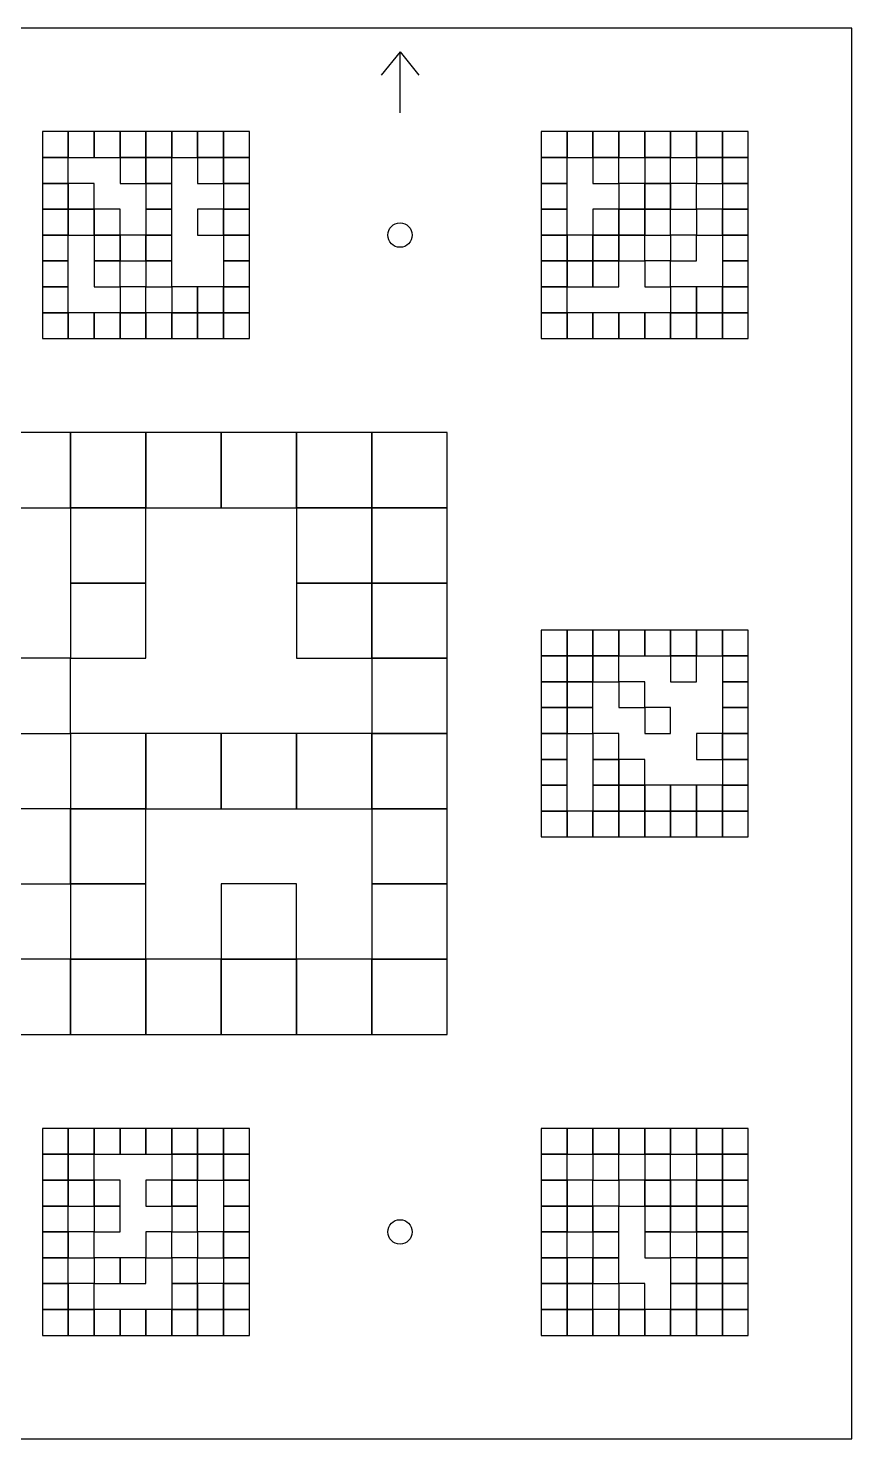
# Model space of a CAD drawing. Extents: x 0 to 1260, y 0 to 1580.
# Drawn here: x 125 to 300, y 320 to 620 of the extents above; entities that cross this region are included whole.
import ezdxf

# ---------------------------------------------------------------- set-up
doc = ezdxf.new("R2010")
doc.units = 0
for name, color, linetype in [('BLACK_POCKET', 7, 'CONTINUOUS'), ('CUT', 7, 'CONTINUOUS'), ('MOUNT_HOLE', 6, 'CONTINUOUS'), ('ORIENTATION', 7, 'CONTINUOUS')]:
    doc.layers.add(name, color=color, linetype=linetype)

msp = doc.modelspace()

# ---------------------------------------------------------------- linework, layer by layer
at = {"layer": 'BLACK_POCKET'}
for p, q in [((133.5, 598), (128, 598)), ((128, 598), (128, 592.5)), ((133.5, 592.5), (133.5, 598)), ((139, 598), (133.5, 598)), ((133.5, 598), (133.5, 592.5)), ((139, 592.5), (139, 598)), ((144.5, 598), (139, 598)), ((139, 598), (139, 592.5)), ((144.5, 592.5), (144.5, 598)), ((150, 598), (144.5, 598)), ((144.5, 598), (144.5, 592.5)), ((150, 592.5), (150, 598)), ((155.5, 598), (150, 598)), ((150, 598), (150, 592.5)), ((155.5, 592.5), (155.5, 598)), ((161, 598), (155.5, 598)), ((155.5, 598), (155.5, 592.5)), ((161, 592.5), (161, 598)), ((166.5, 598), (161, 598)), ((161, 598), (161, 592.5)), ((166.5, 592.5), (166.5, 598)), ((172, 598), (166.5, 598)), ((166.5, 598), (166.5, 592.5)), ((172, 592.5), (172, 598)), ((239.5, 598), (234, 598)), ((234, 598), (234, 592.5)), ((239.5, 592.5), (239.5, 598)), ((245, 598), (239.5, 598)), ((239.5, 598), (239.5, 592.5)), ((245, 592.5), (245, 598)), ((250.5, 598), (245, 598)), ((245, 598), (245, 592.5)), ((250.5, 592.5), (250.5, 598)), ((256, 598), (250.5, 598)), ((250.5, 598), (250.5, 592.5)), ((256, 592.5), (256, 598)), ((261.5, 598), (256, 598)), ((256, 598), (256, 592.5)), ((261.5, 592.5), (261.5, 598)), ((267, 598), (261.5, 598)), ((261.5, 598), (261.5, 592.5)), ((267, 592.5), (267, 598)), ((272.5, 598), (267, 598)), ((267, 598), (267, 592.5)), ((272.5, 592.5), (272.5, 598)), ((278, 598), (272.5, 598)), ((272.5, 598), (272.5, 592.5)), ((278, 592.5), (278, 598)), ((128, 592.5), (133.5, 592.5)), ((133.5, 592.5), (128, 592.5)), ((128, 592.5), (128, 587)), ((133.5, 592.5), (139, 592.5)), ((133.5, 587), (133.5, 592.5)), ((139, 592.5), (144.5, 592.5)), ((144.5, 592.5), (150, 592.5)), ((150, 592.5), (144.5, 592.5)), ((144.5, 592.5), (144.5, 587)), ((150, 592.5), (155.5, 592.5)), ((150, 587), (150, 592.5)), ((155.5, 592.5), (150, 592.5)), ((150, 592.5), (150, 587)), ((155.5, 592.5), (161, 592.5)), ((155.5, 587), (155.5, 592.5)), ((161, 592.5), (166.5, 592.5)), ((166.5, 592.5), (161, 592.5)), ((161, 592.5), (161, 587)), ((166.5, 592.5), (172, 592.5)), ((166.5, 587), (166.5, 592.5)), ((172, 592.5), (166.5, 592.5)), ((166.5, 592.5), (166.5, 587)), ((172, 587), (172, 592.5)), ((234, 592.5), (239.5, 592.5)), ((239.5, 592.5), (234, 592.5)), ((234, 592.5), (234, 587)), ((239.5, 592.5), (245, 592.5)), ((239.5, 587), (239.5, 592.5)), ((245, 592.5), (250.5, 592.5)), ((250.5, 592.5), (245, 592.5)), ((245, 592.5), (245, 587)), ((250.5, 592.5), (256, 592.5)), ((250.5, 587), (250.5, 592.5)), ((256, 592.5), (261.5, 592.5)), ((261.5, 592.5), (256, 592.5)), ((256, 592.5), (256, 587)), ((261.5, 592.5), (267, 592.5)), ((261.5, 587), (261.5, 592.5)), ((267, 592.5), (272.5, 592.5)), ((272.5, 592.5), (267, 592.5)), ((267, 592.5), (267, 587)), ((272.5, 592.5), (278, 592.5)), ((272.5, 587), (272.5, 592.5)), ((278, 592.5), (272.5, 592.5)), ((272.5, 592.5), (272.5, 587)), ((278, 587), (278, 592.5)), ((128, 587), (133.5, 587)), ((133.5, 587), (128, 587)), ((128, 587), (128, 581.5)), ((133.5, 581.5), (133.5, 587)), ((139, 587), (133.5, 587)), ((133.5, 587), (133.5, 581.5)), ((139, 581.5), (139, 587)), ((144.5, 587), (150, 587)), ((150, 587), (155.5, 587)), ((155.5, 587), (150, 587)), ((150, 587), (150, 581.5)), ((155.5, 581.5), (155.5, 587)), ((161, 587), (166.5, 587)), ((166.5, 587), (172, 587)), ((172, 587), (166.5, 587)), ((166.5, 587), (166.5, 581.5)), ((172, 581.5), (172, 587)), ((234, 587), (239.5, 587)), ((239.5, 587), (234, 587)), ((234, 587), (234, 581.5)), ((239.5, 581.5), (239.5, 587)), ((245, 587), (250.5, 587)), ((256, 587), (250.5, 587)), ((250.5, 587), (250.5, 581.5)), ((256, 587), (261.5, 587)), ((256, 581.5), (256, 587)), ((261.5, 587), (256, 587)), ((256, 587), (256, 581.5)), ((261.5, 581.5), (261.5, 587)), ((267, 587), (261.5, 587)), ((261.5, 587), (261.5, 581.5)), ((267, 587), (272.5, 587)), ((267, 581.5), (267, 587)), ((272.5, 587), (278, 587)), ((278, 587), (272.5, 587)), ((272.5, 587), (272.5, 581.5)), ((278, 581.5), (278, 587)), ((128, 581.5), (133.5, 581.5)), ((133.5, 581.5), (128, 581.5)), ((128, 581.5), (128, 576)), ((133.5, 581.5), (139, 581.5)), ((133.5, 576), (133.5, 581.5)), ((139, 581.5), (133.5, 581.5)), ((133.5, 581.5), (133.5, 576)), ((139, 576), (139, 581.5)), ((144.5, 581.5), (139, 581.5)), ((139, 581.5), (139, 576)), ((144.5, 576), (144.5, 581.5)), ((150, 581.5), (155.5, 581.5)), ((155.5, 581.5), (150, 581.5)), ((150, 581.5), (150, 576)), ((155.5, 576), (155.5, 581.5)), ((166.5, 581.5), (161, 581.5)), ((161, 581.5), (161, 576)), ((166.5, 581.5), (172, 581.5)), ((166.5, 576), (166.5, 581.5)), ((172, 581.5), (166.5, 581.5)), ((166.5, 581.5), (166.5, 576)), ((172, 576), (172, 581.5)), ((234, 581.5), (239.5, 581.5)), ((239.5, 581.5), (234, 581.5)), ((234, 581.5), (234, 576)), ((239.5, 576), (239.5, 581.5)), ((250.5, 581.5), (245, 581.5)), ((245, 581.5), (245, 576)), ((250.5, 581.5), (256, 581.5)), ((250.5, 576), (250.5, 581.5)), ((256, 581.5), (250.5, 581.5)), ((250.5, 581.5), (250.5, 576)), ((256, 581.5), (261.5, 581.5)), ((256, 576), (256, 581.5)), ((261.5, 581.5), (256, 581.5)), ((256, 581.5), (256, 576)), ((261.5, 581.5), (267, 581.5)), ((261.5, 576), (261.5, 581.5)), ((272.5, 581.5), (267, 581.5)), ((267, 581.5), (267, 576)), ((272.5, 581.5), (278, 581.5)), ((272.5, 576), (272.5, 581.5)), ((278, 581.5), (272.5, 581.5)), ((272.5, 581.5), (272.5, 576)), ((278, 576), (278, 581.5)), ((128, 576), (133.5, 576)), ((133.5, 576), (128, 576)), ((128, 576), (128, 570.5)), ((133.5, 576), (139, 576)), ((133.5, 570.5), (133.5, 576)), ((139, 576), (144.5, 576)), ((144.5, 576), (139, 576)), ((139, 576), (139, 570.5)), ((144.5, 570.5), (144.5, 576)), ((150, 576), (144.5, 576)), ((144.5, 576), (144.5, 570.5)), ((150, 576), (155.5, 576)), ((150, 570.5), (150, 576)), ((155.5, 576), (150, 576)), ((150, 576), (150, 570.5)), ((155.5, 570.5), (155.5, 576)), ((161, 576), (166.5, 576)), ((166.5, 576), (172, 576)), ((172, 576), (166.5, 576)), ((166.5, 576), (166.5, 570.5)), ((172, 570.5), (172, 576)), ((234, 576), (239.5, 576)), ((239.5, 576), (234, 576)), ((234, 576), (234, 570.5)), ((239.5, 570.5), (239.5, 576)), ((245, 576), (239.5, 576)), ((239.5, 576), (239.5, 570.5)), ((245, 576), (250.5, 576)), ((245, 570.5), (245, 576)), ((250.5, 576), (245, 576)), ((245, 576), (245, 570.5)), ((250.5, 576), (256, 576)), ((250.5, 570.5), (250.5, 576)), ((256, 576), (250.5, 576)), ((250.5, 576), (250.5, 570.5)), ((256, 576), (261.5, 576)), ((256, 570.5), (256, 576)), ((267, 576), (261.5, 576)), ((261.5, 576), (261.5, 570.5)), ((267, 576), (272.5, 576)), ((267, 570.5), (267, 576)), ((272.5, 576), (278, 576)), ((278, 576), (272.5, 576)), ((272.5, 576), (272.5, 570.5)), ((278, 570.5), (278, 576)), ((128, 570.5), (133.5, 570.5)), ((133.5, 570.5), (128, 570.5)), ((128, 570.5), (128, 565)), ((133.5, 565), (133.5, 570.5)), ((139, 570.5), (144.5, 570.5)), ((144.5, 570.5), (139, 570.5)), ((139, 570.5), (139, 565)), ((144.5, 570.5), (150, 570.5)), ((144.5, 565), (144.5, 570.5)), ((150, 570.5), (155.5, 570.5)), ((155.5, 570.5), (150, 570.5)), ((150, 570.5), (150, 565)), ((155.5, 565), (155.5, 570.5)), ((166.5, 570.5), (172, 570.5)), ((172, 570.5), (166.5, 570.5)), ((166.5, 570.5), (166.5, 565)), ((172, 565), (172, 570.5)), ((234, 570.5), (239.5, 570.5)), ((239.5, 570.5), (234, 570.5)), ((234, 570.5), (234, 565)), ((239.5, 570.5), (245, 570.5)), ((239.5, 565), (239.5, 570.5)), ((245, 570.5), (239.5, 570.5)), ((239.5, 570.5), (239.5, 565)), ((245, 570.5), (250.5, 570.5)), ((245, 565), (245, 570.5)), ((250.5, 570.5), (245, 570.5)), ((245, 570.5), (245, 565)), ((250.5, 570.5), (256, 570.5)), ((250.5, 565), (250.5, 570.5)), ((261.5, 570.5), (256, 570.5)), ((256, 570.5), (256, 565)), ((261.5, 570.5), (267, 570.5)), ((261.5, 565), (261.5, 570.5)), ((272.5, 570.5), (278, 570.5)), ((278, 570.5), (272.5, 570.5)), ((272.5, 570.5), (272.5, 565)), ((278, 565), (278, 570.5)), ((128, 565), (133.5, 565)), ((133.5, 565), (128, 565)), ((128, 565), (128, 559.5)), ((133.5, 559.5), (133.5, 565)), ((139, 565), (144.5, 565)), ((150, 565), (144.5, 565)), ((144.5, 565), (144.5, 559.5)), ((150, 565), (155.5, 565)), ((150, 559.5), (150, 565)), ((161, 565), (155.5, 565)), ((155.5, 565), (155.5, 559.5)), ((161, 559.5), (161, 565)), ((166.5, 565), (161, 565)), ((161, 565), (161, 559.5)), ((166.5, 565), (172, 565)), ((166.5, 559.5), (166.5, 565)), ((172, 565), (166.5, 565)), ((166.5, 565), (166.5, 559.5)), ((172, 559.5), (172, 565)), ((234, 565), (239.5, 565)), ((239.5, 565), (234, 565)), ((234, 565), (234, 559.5)), ((239.5, 565), (245, 565)), ((239.5, 559.5), (239.5, 565)), ((245, 565), (250.5, 565)), ((256, 565), (261.5, 565)), ((267, 565), (261.5, 565)), ((261.5, 565), (261.5, 559.5)), ((267, 559.5), (267, 565)), ((272.5, 565), (267, 565)), ((267, 565), (267, 559.5)), ((272.5, 565), (278, 565)), ((272.5, 559.5), (272.5, 565)), ((278, 565), (272.5, 565)), ((272.5, 565), (272.5, 559.5)), ((278, 559.5), (278, 565)), ((128, 559.5), (133.5, 559.5)), ((133.5, 559.5), (128, 559.5)), ((128, 559.5), (128, 554)), ((133.5, 554), (133.5, 559.5)), ((139, 559.5), (133.5, 559.5)), ((133.5, 559.5), (133.5, 554)), ((139, 554), (139, 559.5)), ((144.5, 559.5), (139, 559.5)), ((139, 559.5), (139, 554)), ((144.5, 559.5), (150, 559.5)), ((144.5, 554), (144.5, 559.5)), ((150, 559.5), (144.5, 559.5)), ((144.5, 559.5), (144.5, 554)), ((150, 554), (150, 559.5)), ((155.5, 559.5), (150, 559.5)), ((150, 559.5), (150, 554)), ((155.5, 559.5), (161, 559.5)), ((155.5, 554), (155.5, 559.5)), ((161, 559.5), (155.5, 559.5)), ((155.5, 559.5), (155.5, 554)), ((161, 559.5), (166.5, 559.5)), ((161, 554), (161, 559.5)), ((166.5, 559.5), (161, 559.5)), ((161, 559.5), (161, 554)), ((166.5, 559.5), (172, 559.5)), ((166.5, 554), (166.5, 559.5)), ((172, 559.5), (166.5, 559.5)), ((166.5, 559.5), (166.5, 554)), ((172, 554), (172, 559.5)), ((234, 559.5), (239.5, 559.5)), ((239.5, 559.5), (234, 559.5)), ((234, 559.5), (234, 554)), ((239.5, 554), (239.5, 559.5)), ((245, 559.5), (239.5, 559.5)), ((239.5, 559.5), (239.5, 554)), ((245, 554), (245, 559.5)), ((250.5, 559.5), (245, 559.5)), ((245, 559.5), (245, 554)), ((250.5, 554), (250.5, 559.5)), ((256, 559.5), (250.5, 559.5)), ((250.5, 559.5), (250.5, 554)), ((256, 554), (256, 559.5)), ((261.5, 559.5), (256, 559.5)), ((256, 559.5), (256, 554)), ((261.5, 559.5), (267, 559.5)), ((261.5, 554), (261.5, 559.5)), ((267, 559.5), (261.5, 559.5)), ((261.5, 559.5), (261.5, 554)), ((267, 559.5), (272.5, 559.5)), ((267, 554), (267, 559.5)), ((272.5, 559.5), (267, 559.5)), ((267, 559.5), (267, 554)), ((272.5, 559.5), (278, 559.5)), ((272.5, 554), (272.5, 559.5)), ((278, 559.5), (272.5, 559.5)), ((272.5, 559.5), (272.5, 554)), ((278, 554), (278, 559.5)), ((128, 554), (133.5, 554)), ((133.5, 554), (139, 554)), ((139, 554), (144.5, 554)), ((144.5, 554), (150, 554)), ((150, 554), (155.5, 554)), ((155.5, 554), (161, 554)), ((161, 554), (166.5, 554)), ((166.5, 554), (172, 554)), ((234, 554), (239.5, 554)), ((239.5, 554), (245, 554)), ((245, 554), (250.5, 554)), ((250.5, 554), (256, 554)), ((256, 554), (261.5, 554)), ((261.5, 554), (267, 554)), ((267, 554), (272.5, 554)), ((272.5, 554), (278, 554)), ((134, 534), (118, 534)), ((134, 518), (134, 534)), ((150, 534), (134, 534)), ((134, 534), (134, 518)), ((150, 518), (150, 534)), ((166, 534), (150, 534)), ((150, 534), (150, 518)), ((166, 518), (166, 534)), ((182, 534), (166, 534)), ((166, 534), (166, 518)), ((182, 518), (182, 534)), ((198, 534), (182, 534)), ((182, 534), (182, 518)), ((198, 518), (198, 534)), ((214, 534), (198, 534)), ((198, 534), (198, 518)), ((214, 518), (214, 534)), ((118, 518), (134, 518)), ((134, 518), (150, 518)), ((150, 518), (134, 518)), ((134, 518), (134, 502)), ((150, 518), (166, 518)), ((150, 502), (150, 518)), ((166, 518), (182, 518)), ((182, 518), (198, 518)), ((198, 518), (182, 518)), ((182, 518), (182, 502)), ((198, 518), (214, 518)), ((198, 502), (198, 518)), ((214, 518), (198, 518)), ((198, 518), (198, 502)), ((214, 502), (214, 518)), ((134, 502), (150, 502)), ((150, 502), (134, 502)), ((134, 502), (134, 486)), ((150, 486), (150, 502)), ((182, 502), (198, 502)), ((198, 502), (182, 502)), ((182, 502), (182, 486)), ((198, 502), (214, 502)), ((198, 486), (198, 502)), ((214, 502), (198, 502)), ((198, 502), (198, 486)), ((214, 486), (214, 502)), ((239.5, 492), (234, 492)), ((234, 492), (234, 486.5)), ((239.5, 486.5), (239.5, 492)), ((245, 492), (239.5, 492)), ((239.5, 492), (239.5, 486.5)), ((245, 486.5), (245, 492)), ((250.5, 492), (245, 492)), ((245, 492), (245, 486.5)), ((250.5, 486.5), (250.5, 492)), ((256, 492), (250.5, 492)), ((250.5, 492), (250.5, 486.5)), ((256, 486.5), (256, 492)), ((261.5, 492), (256, 492)), ((256, 492), (256, 486.5)), ((261.5, 486.5), (261.5, 492)), ((267, 492), (261.5, 492)), ((261.5, 492), (261.5, 486.5)), ((267, 486.5), (267, 492)), ((272.5, 492), (267, 492)), ((267, 492), (267, 486.5)), ((272.5, 486.5), (272.5, 492)), ((278, 492), (272.5, 492)), ((272.5, 492), (272.5, 486.5)), ((278, 486.5), (278, 492)), ((134, 486), (118, 486)), ((134, 486), (150, 486)), ((134, 470), (134, 486)), ((182, 486), (198, 486)), ((198, 486), (214, 486)), ((214, 486), (198, 486)), ((198, 486), (198, 470)), ((214, 470), (214, 486)), ((234, 486.5), (239.5, 486.5)), ((239.5, 486.5), (234, 486.5)), ((234, 486.5), (234, 481)), ((239.5, 486.5), (245, 486.5)), ((239.5, 481), (239.5, 486.5)), ((245, 486.5), (239.5, 486.5)), ((239.5, 486.5), (239.5, 481)), ((245, 486.5), (250.5, 486.5)), ((245, 481), (245, 486.5)), ((250.5, 486.5), (245, 486.5)), ((245, 486.5), (245, 481)), ((250.5, 486.5), (256, 486.5)), ((250.5, 481), (250.5, 486.5)), ((256, 486.5), (261.5, 486.5)), ((261.5, 486.5), (267, 486.5)), ((267, 486.5), (261.5, 486.5)), ((261.5, 486.5), (261.5, 481)), ((267, 486.5), (272.5, 486.5)), ((267, 481), (267, 486.5)), ((272.5, 486.5), (278, 486.5)), ((278, 486.5), (272.5, 486.5)), ((272.5, 486.5), (272.5, 481)), ((278, 481), (278, 486.5)), ((234, 481), (239.5, 481)), ((239.5, 481), (234, 481)), ((234, 481), (234, 475.5)), ((239.5, 481), (245, 481)), ((239.5, 475.5), (239.5, 481)), ((245, 481), (239.5, 481)), ((239.5, 481), (239.5, 475.5)), ((245, 481), (250.5, 481)), ((245, 475.5), (245, 481)), ((256, 481), (250.5, 481)), ((250.5, 481), (250.5, 475.5)), ((256, 475.5), (256, 481)), ((261.5, 481), (267, 481)), ((272.5, 481), (278, 481)), ((278, 481), (272.5, 481)), ((272.5, 481), (272.5, 475.5)), ((278, 475.5), (278, 481)), ((234, 475.5), (239.5, 475.5)), ((239.5, 475.5), (234, 475.5)), ((234, 475.5), (234, 470)), ((239.5, 475.5), (245, 475.5)), ((239.5, 470), (239.5, 475.5)), ((245, 475.5), (239.5, 475.5)), ((239.5, 475.5), (239.5, 470)), ((245, 470), (245, 475.5)), ((250.5, 475.5), (256, 475.5)), ((261.5, 475.5), (256, 475.5)), ((256, 475.5), (256, 470)), ((261.5, 470), (261.5, 475.5)), ((272.5, 475.5), (278, 475.5)), ((278, 475.5), (272.5, 475.5)), ((272.5, 475.5), (272.5, 470)), ((278, 470), (278, 475.5)), ((118, 470), (134, 470)), ((150, 470), (134, 470)), ((134, 470), (134, 454)), ((150, 454), (150, 470)), ((166, 470), (150, 470)), ((150, 470), (150, 454)), ((166, 454), (166, 470)), ((182, 470), (166, 470)), ((166, 470), (166, 454)), ((182, 454), (182, 470)), ((198, 470), (182, 470)), ((182, 470), (182, 454)), ((198, 470), (214, 470)), ((198, 454), (198, 470)), ((214, 470), (198, 470)), ((198, 470), (198, 454)), ((214, 454), (214, 470)), ((234, 470), (239.5, 470)), ((239.5, 470), (234, 470)), ((234, 470), (234, 464.5)), ((239.5, 470), (245, 470)), ((239.5, 464.5), (239.5, 470)), ((250.5, 470), (245, 470)), ((245, 470), (245, 464.5)), ((250.5, 464.5), (250.5, 470)), ((256, 470), (261.5, 470)), ((272.5, 470), (267, 470)), ((267, 470), (267, 464.5)), ((272.5, 470), (278, 470)), ((272.5, 464.5), (272.5, 470)), ((278, 470), (272.5, 470)), ((272.5, 470), (272.5, 464.5)), ((278, 464.5), (278, 470)), ((234, 464.5), (239.5, 464.5)), ((239.5, 464.5), (234, 464.5)), ((234, 464.5), (234, 459)), ((239.5, 459), (239.5, 464.5)), ((245, 464.5), (250.5, 464.5)), ((250.5, 464.5), (245, 464.5)), ((245, 464.5), (245, 459)), ((250.5, 459), (250.5, 464.5)), ((256, 464.5), (250.5, 464.5)), ((250.5, 464.5), (250.5, 459)), ((256, 459), (256, 464.5)), ((267, 464.5), (272.5, 464.5)), ((272.5, 464.5), (278, 464.5)), ((278, 464.5), (272.5, 464.5)), ((272.5, 464.5), (272.5, 459)), ((278, 459), (278, 464.5)), ((234, 459), (239.5, 459)), ((239.5, 459), (234, 459)), ((234, 459), (234, 453.5)), ((239.5, 453.5), (239.5, 459)), ((245, 459), (250.5, 459)), ((250.5, 459), (245, 459)), ((245, 459), (245, 453.5)), ((250.5, 459), (256, 459)), ((250.5, 453.5), (250.5, 459)), ((256, 459), (250.5, 459)), ((250.5, 459), (250.5, 453.5)), ((256, 453.5), (256, 459)), ((261.5, 459), (256, 459)), ((256, 459), (256, 453.5)), ((261.5, 453.5), (261.5, 459)), ((267, 459), (261.5, 459)), ((261.5, 459), (261.5, 453.5)), ((267, 453.5), (267, 459)), ((272.5, 459), (267, 459)), ((267, 459), (267, 453.5)), ((272.5, 459), (278, 459)), ((272.5, 453.5), (272.5, 459)), ((278, 459), (272.5, 459)), ((272.5, 459), (272.5, 453.5)), ((278, 453.5), (278, 459)), ((134, 454), (118, 454)), ((134, 454), (150, 454)), ((134, 438), (134, 454)), ((150, 454), (134, 454)), ((134, 454), (134, 438)), ((150, 454), (166, 454)), ((150, 438), (150, 454)), ((166, 454), (182, 454)), ((182, 454), (198, 454)), ((198, 454), (214, 454)), ((214, 454), (198, 454)), ((198, 454), (198, 438)), ((214, 438), (214, 454)), ((234, 453.5), (239.5, 453.5)), ((239.5, 453.5), (234, 453.5)), ((234, 453.5), (234, 448)), ((239.5, 448), (239.5, 453.5)), ((245, 453.5), (239.5, 453.5)), ((239.5, 453.5), (239.5, 448)), ((245, 453.5), (250.5, 453.5)), ((245, 448), (245, 453.5)), ((250.5, 453.5), (245, 453.5)), ((245, 453.5), (245, 448)), ((250.5, 453.5), (256, 453.5)), ((250.5, 448), (250.5, 453.5)), ((256, 453.5), (250.5, 453.5)), ((250.5, 453.5), (250.5, 448)), ((256, 453.5), (261.5, 453.5)), ((256, 448), (256, 453.5)), ((261.5, 453.5), (256, 453.5)), ((256, 453.5), (256, 448)), ((261.5, 453.5), (267, 453.5)), ((261.5, 448), (261.5, 453.5)), ((267, 453.5), (261.5, 453.5)), ((261.5, 453.5), (261.5, 448)), ((267, 453.5), (272.5, 453.5)), ((267, 448), (267, 453.5)), ((272.5, 453.5), (267, 453.5)), ((267, 453.5), (267, 448)), ((272.5, 453.5), (278, 453.5)), ((272.5, 448), (272.5, 453.5)), ((278, 453.5), (272.5, 453.5)), ((272.5, 453.5), (272.5, 448)), ((278, 448), (278, 453.5)), ((234, 448), (239.5, 448)), ((239.5, 448), (245, 448)), ((245, 448), (250.5, 448)), ((250.5, 448), (256, 448)), ((256, 448), (261.5, 448)), ((261.5, 448), (267, 448)), ((267, 448), (272.5, 448)), ((272.5, 448), (278, 448)), ((118, 438), (134, 438)), ((134, 438), (150, 438)), ((150, 438), (134, 438)), ((134, 438), (134, 422)), ((150, 422), (150, 438)), ((182, 438), (166, 438)), ((166, 438), (166, 422)), ((182, 422), (182, 438)), ((198, 438), (214, 438)), ((214, 438), (198, 438)), ((198, 438), (198, 422)), ((214, 422), (214, 438)), ((134, 422), (118, 422)), ((134, 422), (150, 422)), ((134, 406), (134, 422)), ((150, 422), (134, 422)), ((134, 422), (134, 406)), ((150, 406), (150, 422)), ((166, 422), (150, 422)), ((150, 422), (150, 406)), ((166, 422), (182, 422)), ((166, 406), (166, 422)), ((182, 422), (166, 422)), ((166, 422), (166, 406)), ((182, 406), (182, 422)), ((198, 422), (182, 422)), ((182, 422), (182, 406)), ((198, 422), (214, 422)), ((198, 406), (198, 422)), ((214, 422), (198, 422)), ((198, 422), (198, 406)), ((214, 406), (214, 422)), ((118, 406), (134, 406)), ((134, 406), (150, 406)), ((150, 406), (166, 406)), ((166, 406), (182, 406)), ((182, 406), (198, 406)), ((198, 406), (214, 406)), ((133.5, 386), (128, 386)), ((128, 386), (128, 380.5)), ((133.5, 380.5), (133.5, 386)), ((139, 386), (133.5, 386)), ((133.5, 386), (133.5, 380.5)), ((139, 380.5), (139, 386)), ((144.5, 386), (139, 386)), ((139, 386), (139, 380.5)), ((144.5, 380.5), (144.5, 386)), ((150, 386), (144.5, 386)), ((144.5, 386), (144.5, 380.5)), ((150, 380.5), (150, 386)), ((155.5, 386), (150, 386)), ((150, 386), (150, 380.5)), ((155.5, 380.5), (155.5, 386)), ((161, 386), (155.5, 386)), ((155.5, 386), (155.5, 380.5)), ((161, 380.5), (161, 386)), ((166.5, 386), (161, 386)), ((161, 386), (161, 380.5)), ((166.5, 380.5), (166.5, 386)), ((172, 386), (166.5, 386)), ((166.5, 386), (166.5, 380.5)), ((172, 380.5), (172, 386)), ((239.5, 386), (234, 386)), ((234, 386), (234, 380.5)), ((239.5, 380.5), (239.5, 386)), ((245, 386), (239.5, 386)), ((239.5, 386), (239.5, 380.5)), ((245, 380.5), (245, 386)), ((250.5, 386), (245, 386)), ((245, 386), (245, 380.5)), ((250.5, 380.5), (250.5, 386)), ((256, 386), (250.5, 386)), ((250.5, 386), (250.5, 380.5)), ((256, 380.5), (256, 386)), ((261.5, 386), (256, 386)), ((256, 386), (256, 380.5)), ((261.5, 380.5), (261.5, 386)), ((267, 386), (261.5, 386)), ((261.5, 386), (261.5, 380.5)), ((267, 380.5), (267, 386)), ((272.5, 386), (267, 386)), ((267, 386), (267, 380.5)), ((272.5, 380.5), (272.5, 386)), ((278, 386), (272.5, 386)), ((272.5, 386), (272.5, 380.5)), ((278, 380.5), (278, 386)), ((128, 380.5), (133.5, 380.5)), ((133.5, 380.5), (128, 380.5)), ((128, 380.5), (128, 375)), ((133.5, 380.5), (139, 380.5)), ((133.5, 375), (133.5, 380.5)), ((139, 380.5), (133.5, 380.5)), ((133.5, 380.5), (133.5, 375)), ((139, 380.5), (144.5, 380.5)), ((139, 375), (139, 380.5)), ((144.5, 380.5), (150, 380.5)), ((150, 380.5), (155.5, 380.5)), ((155.5, 380.5), (161, 380.5)), ((161, 380.5), (155.5, 380.5)), ((155.5, 380.5), (155.5, 375)), ((161, 380.5), (166.5, 380.5)), ((161, 375), (161, 380.5)), ((166.5, 380.5), (161, 380.5)), ((161, 380.5), (161, 375)), ((166.5, 380.5), (172, 380.5)), ((166.5, 375), (166.5, 380.5)), ((172, 380.5), (166.5, 380.5)), ((166.5, 380.5), (166.5, 375)), ((172, 375), (172, 380.5)), ((234, 380.5), (239.5, 380.5)), ((239.5, 380.5), (234, 380.5)), ((234, 380.5), (234, 375)), ((239.5, 380.5), (245, 380.5)), ((239.5, 375), (239.5, 380.5)), ((245, 380.5), (250.5, 380.5)), ((250.5, 380.5), (245, 380.5)), ((245, 380.5), (245, 375)), ((250.5, 380.5), (256, 380.5)), ((250.5, 375), (250.5, 380.5)), ((256, 380.5), (261.5, 380.5)), ((261.5, 380.5), (256, 380.5)), ((256, 380.5), (256, 375)), ((261.5, 380.5), (267, 380.5)), ((261.5, 375), (261.5, 380.5)), ((267, 380.5), (272.5, 380.5)), ((272.5, 380.5), (267, 380.5)), ((267, 380.5), (267, 375)), ((272.5, 380.5), (278, 380.5)), ((272.5, 375), (272.5, 380.5)), ((278, 380.5), (272.5, 380.5)), ((272.5, 380.5), (272.5, 375)), ((278, 375), (278, 380.5)), ((128, 375), (133.5, 375)), ((133.5, 375), (128, 375)), ((128, 375), (128, 369.5)), ((133.5, 375), (139, 375)), ((133.5, 369.5), (133.5, 375)), ((139, 375), (133.5, 375)), ((133.5, 375), (133.5, 369.5)), ((139, 369.5), (139, 375)), ((144.5, 375), (139, 375)), ((139, 375), (139, 369.5)), ((144.5, 369.5), (144.5, 375)), ((155.5, 375), (150, 375)), ((150, 375), (150, 369.5)), ((155.5, 375), (161, 375)), ((155.5, 369.5), (155.5, 375)), ((161, 375), (155.5, 375)), ((155.5, 375), (155.5, 369.5)), ((161, 375), (166.5, 375)), ((161, 369.5), (161, 375)), ((166.5, 375), (172, 375)), ((172, 375), (166.5, 375)), ((166.5, 375), (166.5, 369.5)), ((172, 369.5), (172, 375)), ((234, 375), (239.5, 375)), ((239.5, 375), (234, 375)), ((234, 375), (234, 369.5)), ((239.5, 369.5), (239.5, 375)), ((245, 375), (239.5, 375)), ((239.5, 375), (239.5, 369.5)), ((245, 375), (250.5, 375)), ((245, 369.5), (245, 375)), ((256, 375), (250.5, 375)), ((250.5, 375), (250.5, 369.5)), ((256, 375), (261.5, 375)), ((256, 369.5), (256, 375)), ((261.5, 375), (256, 375)), ((256, 375), (256, 369.5)), ((261.5, 369.5), (261.5, 375)), ((267, 375), (261.5, 375)), ((261.5, 375), (261.5, 369.5)), ((267, 375), (272.5, 375)), ((267, 369.5), (267, 375)), ((272.5, 375), (267, 375)), ((267, 375), (267, 369.5)), ((272.5, 375), (278, 375)), ((272.5, 369.5), (272.5, 375)), ((278, 375), (272.5, 375)), ((272.5, 375), (272.5, 369.5)), ((278, 369.5), (278, 375)), ((128, 369.5), (133.5, 369.5)), ((133.5, 369.5), (128, 369.5)), ((128, 369.5), (128, 364)), ((133.5, 369.5), (139, 369.5)), ((133.5, 364), (133.5, 369.5)), ((139, 369.5), (144.5, 369.5)), ((144.5, 369.5), (139, 369.5)), ((139, 369.5), (139, 364)), ((144.5, 364), (144.5, 369.5)), ((150, 369.5), (155.5, 369.5)), ((155.5, 369.5), (161, 369.5)), ((161, 369.5), (155.5, 369.5)), ((155.5, 369.5), (155.5, 364)), ((161, 364), (161, 369.5)), ((166.5, 369.5), (172, 369.5)), ((172, 369.5), (166.5, 369.5)), ((166.5, 369.5), (166.5, 364)), ((172, 364), (172, 369.5)), ((234, 369.5), (239.5, 369.5)), ((239.5, 369.5), (234, 369.5)), ((234, 369.5), (234, 364)), ((239.5, 369.5), (245, 369.5)), ((239.5, 364), (239.5, 369.5)), ((245, 369.5), (239.5, 369.5)), ((239.5, 369.5), (239.5, 364)), ((245, 364), (245, 369.5)), ((250.5, 369.5), (245, 369.5)), ((245, 369.5), (245, 364)), ((250.5, 369.5), (256, 369.5)), ((250.5, 364), (250.5, 369.5)), ((256, 369.5), (261.5, 369.5)), ((261.5, 369.5), (256, 369.5)), ((256, 369.5), (256, 364)), ((261.5, 369.5), (267, 369.5)), ((261.5, 364), (261.5, 369.5)), ((267, 369.5), (261.5, 369.5)), ((261.5, 369.5), (261.5, 364)), ((267, 369.5), (272.5, 369.5)), ((267, 364), (267, 369.5)), ((272.5, 369.5), (267, 369.5)), ((267, 369.5), (267, 364)), ((272.5, 369.5), (278, 369.5)), ((272.5, 364), (272.5, 369.5)), ((278, 369.5), (272.5, 369.5)), ((272.5, 369.5), (272.5, 364)), ((278, 364), (278, 369.5)), ((128, 364), (133.5, 364)), ((133.5, 364), (128, 364)), ((128, 364), (128, 358.5)), ((133.5, 358.5), (133.5, 364)), ((139, 364), (133.5, 364)), ((133.5, 364), (133.5, 358.5)), ((139, 364), (144.5, 364)), ((139, 358.5), (139, 364)), ((155.5, 364), (150, 364)), ((150, 364), (150, 358.5)), ((155.5, 364), (161, 364)), ((155.5, 358.5), (155.5, 364)), ((166.5, 364), (161, 364)), ((161, 364), (161, 358.5)), ((166.5, 364), (172, 364)), ((166.5, 358.5), (166.5, 364)), ((172, 364), (166.5, 364)), ((166.5, 364), (166.5, 358.5)), ((172, 358.5), (172, 364)), ((234, 364), (239.5, 364)), ((239.5, 364), (234, 364)), ((234, 364), (234, 358.5)), ((239.5, 364), (245, 364)), ((239.5, 358.5), (239.5, 364)), ((245, 364), (250.5, 364)), ((250.5, 364), (245, 364)), ((245, 364), (245, 358.5)), ((250.5, 358.5), (250.5, 364)), ((256, 364), (261.5, 364)), ((261.5, 364), (256, 364)), ((256, 364), (256, 358.5)), ((261.5, 364), (267, 364)), ((261.5, 358.5), (261.5, 364)), ((267, 364), (272.5, 364)), ((272.5, 364), (267, 364)), ((267, 364), (267, 358.5)), ((272.5, 364), (278, 364)), ((272.5, 358.5), (272.5, 364)), ((278, 364), (272.5, 364)), ((272.5, 364), (272.5, 358.5)), ((278, 358.5), (278, 364)), ((128, 358.5), (133.5, 358.5)), ((133.5, 358.5), (128, 358.5)), ((128, 358.5), (128, 353)), ((133.5, 358.5), (139, 358.5)), ((133.5, 353), (133.5, 358.5)), ((144.5, 358.5), (139, 358.5)), ((139, 358.5), (139, 353)), ((144.5, 353), (144.5, 358.5)), ((150, 358.5), (144.5, 358.5)), ((144.5, 358.5), (144.5, 353)), ((150, 358.5), (155.5, 358.5)), ((150, 353), (150, 358.5)), ((161, 358.5), (155.5, 358.5)), ((155.5, 358.5), (155.5, 353)), ((161, 358.5), (166.5, 358.5)), ((161, 353), (161, 358.5)), ((166.5, 358.5), (172, 358.5)), ((172, 358.5), (166.5, 358.5)), ((166.5, 358.5), (166.5, 353)), ((172, 353), (172, 358.5)), ((234, 358.5), (239.5, 358.5)), ((239.5, 358.5), (234, 358.5)), ((234, 358.5), (234, 353)), ((239.5, 353), (239.5, 358.5)), ((245, 358.5), (239.5, 358.5)), ((239.5, 358.5), (239.5, 353)), ((245, 358.5), (250.5, 358.5)), ((245, 353), (245, 358.5)), ((250.5, 358.5), (245, 358.5)), ((245, 358.5), (245, 353)), ((250.5, 353), (250.5, 358.5)), ((256, 358.5), (261.5, 358.5)), ((267, 358.5), (261.5, 358.5)), ((261.5, 358.5), (261.5, 353)), ((267, 358.5), (272.5, 358.5)), ((267, 353), (267, 358.5)), ((272.5, 358.5), (267, 358.5)), ((267, 358.5), (267, 353)), ((272.5, 358.5), (278, 358.5)), ((272.5, 353), (272.5, 358.5)), ((278, 358.5), (272.5, 358.5)), ((272.5, 358.5), (272.5, 353)), ((278, 353), (278, 358.5)), ((128, 353), (133.5, 353)), ((133.5, 353), (128, 353)), ((128, 353), (128, 347.5)), ((133.5, 347.5), (133.5, 353)), ((139, 353), (133.5, 353)), ((133.5, 353), (133.5, 347.5)), ((139, 353), (144.5, 353)), ((139, 347.5), (139, 353)), ((144.5, 353), (150, 353)), ((155.5, 353), (161, 353)), ((161, 353), (155.5, 353)), ((155.5, 353), (155.5, 347.5)), ((161, 347.5), (161, 353)), ((166.5, 353), (161, 353)), ((161, 353), (161, 347.5)), ((166.5, 353), (172, 353)), ((166.5, 347.5), (166.5, 353)), ((172, 353), (166.5, 353)), ((166.5, 353), (166.5, 347.5)), ((172, 347.5), (172, 353)), ((234, 353), (239.5, 353)), ((239.5, 353), (234, 353)), ((234, 353), (234, 347.5)), ((239.5, 353), (245, 353)), ((239.5, 347.5), (239.5, 353)), ((245, 353), (239.5, 353)), ((239.5, 353), (239.5, 347.5)), ((245, 353), (250.5, 353)), ((245, 347.5), (245, 353)), ((256, 353), (250.5, 353)), ((250.5, 353), (250.5, 347.5)), ((256, 347.5), (256, 353)), ((261.5, 353), (267, 353)), ((267, 353), (261.5, 353)), ((261.5, 353), (261.5, 347.5)), ((267, 353), (272.5, 353)), ((267, 347.5), (267, 353)), ((272.5, 353), (267, 353)), ((267, 353), (267, 347.5)), ((272.5, 353), (278, 353)), ((272.5, 347.5), (272.5, 353)), ((278, 353), (272.5, 353)), ((272.5, 353), (272.5, 347.5)), ((278, 347.5), (278, 353)), ((128, 347.5), (133.5, 347.5)), ((133.5, 347.5), (128, 347.5)), ((128, 347.5), (128, 342)), ((133.5, 347.5), (139, 347.5)), ((133.5, 342), (133.5, 347.5)), ((139, 347.5), (133.5, 347.5)), ((133.5, 347.5), (133.5, 342)), ((139, 342), (139, 347.5)), ((144.5, 347.5), (139, 347.5)), ((139, 347.5), (139, 342)), ((144.5, 342), (144.5, 347.5)), ((150, 347.5), (144.5, 347.5)), ((144.5, 347.5), (144.5, 342)), ((150, 342), (150, 347.5)), ((155.5, 347.5), (150, 347.5)), ((150, 347.5), (150, 342)), ((155.5, 347.5), (161, 347.5)), ((155.5, 342), (155.5, 347.5)), ((161, 347.5), (155.5, 347.5)), ((155.5, 347.5), (155.5, 342)), ((161, 347.5), (166.5, 347.5)), ((161, 342), (161, 347.5)), ((166.5, 347.5), (161, 347.5)), ((161, 347.5), (161, 342)), ((166.5, 347.5), (172, 347.5)), ((166.5, 342), (166.5, 347.5)), ((172, 347.5), (166.5, 347.5)), ((166.5, 347.5), (166.5, 342)), ((172, 342), (172, 347.5)), ((234, 347.5), (239.5, 347.5)), ((239.5, 347.5), (234, 347.5)), ((234, 347.5), (234, 342)), ((239.5, 347.5), (245, 347.5)), ((239.5, 342), (239.5, 347.5)), ((245, 347.5), (239.5, 347.5)), ((239.5, 347.5), (239.5, 342)), ((245, 342), (245, 347.5)), ((250.5, 347.5), (245, 347.5)), ((245, 347.5), (245, 342)), ((250.5, 347.5), (256, 347.5)), ((250.5, 342), (250.5, 347.5)), ((256, 347.5), (250.5, 347.5)), ((250.5, 347.5), (250.5, 342)), ((256, 342), (256, 347.5)), ((261.5, 347.5), (256, 347.5)), ((256, 347.5), (256, 342)), ((261.5, 347.5), (267, 347.5)), ((261.5, 342), (261.5, 347.5)), ((267, 347.5), (261.5, 347.5)), ((261.5, 347.5), (261.5, 342)), ((267, 347.5), (272.5, 347.5)), ((267, 342), (267, 347.5)), ((272.5, 347.5), (267, 347.5)), ((267, 347.5), (267, 342)), ((272.5, 347.5), (278, 347.5)), ((272.5, 342), (272.5, 347.5)), ((278, 347.5), (272.5, 347.5)), ((272.5, 347.5), (272.5, 342)), ((278, 342), (278, 347.5)), ((128, 342), (133.5, 342)), ((133.5, 342), (139, 342)), ((139, 342), (144.5, 342)), ((144.5, 342), (150, 342)), ((150, 342), (155.5, 342)), ((155.5, 342), (161, 342)), ((161, 342), (166.5, 342)), ((166.5, 342), (172, 342)), ((234, 342), (239.5, 342)), ((239.5, 342), (245, 342)), ((245, 342), (250.5, 342)), ((250.5, 342), (256, 342)), ((256, 342), (261.5, 342)), ((261.5, 342), (267, 342)), ((267, 342), (272.5, 342)), ((272.5, 342), (278, 342))]:
    msp.add_line(p, q, dxfattribs=at)
at = {"layer": 'CUT'}
for p, q in [((300, 620), (0, 620)), ((300, 320), (300, 620)), ((0, 320), (300, 320))]:
    msp.add_line(p, q, dxfattribs=at)
at = {"layer": 'MOUNT_HOLE'}
for centre in [(204, 576), (204, 364)]:
    msp.add_circle(centre, 2.6, dxfattribs=at)
at = {"layer": 'ORIENTATION'}
for p, q in [((204, 615), (200, 610)), ((204, 602), (204, 615)), ((204, 615), (208, 610))]:
    msp.add_line(p, q, dxfattribs=at)

doc.saveas('drawing.dxf')
